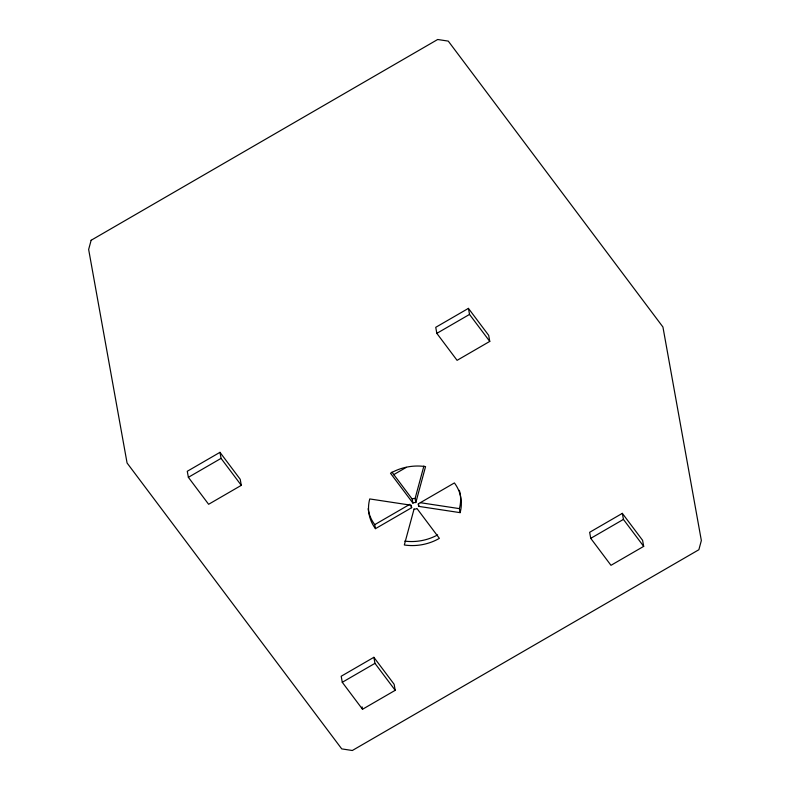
<?xml version="1.0" encoding="UTF-8"?>
<svg xmlns="http://www.w3.org/2000/svg" width="790" height="790" viewBox="0 0 790 790"><rect width="100%" height="100%" fill="white"/><g stroke="black" fill="none" stroke-linecap="round" stroke-linejoin="round"><path stroke-width="1.19" d="M415.817 502.559L425.553 466.613A46.62 39.54 -10.2 0 0 390.497 473.25L412.913 503.102A3.861 3.279 -10.2 0 1 415.817 502.559L415.096 498.529L423.884 466.06M219.976 452.334L187.279 471.275L188.366 477.318L208.619 504.287L241.306 485.346L240.219 479.303L219.976 452.334L221.062 458.378L241.306 485.346M468.431 308.376L435.744 327.317L436.831 333.36L457.084 360.339L489.77 341.399L488.684 335.355L468.431 308.376L469.527 314.42L489.77 341.399M188.366 477.318L221.062 458.378M436.831 333.36L469.527 314.42M393.499 474.78L406.297 467.364M411.304 505.679L411.669 507.694L375.477 528.658L374.756 524.629L409.882 504.287M373.877 657.31L341.191 676.25L342.277 682.293L362.521 709.262L395.217 690.322L394.131 684.278L373.877 657.31L374.964 663.353L395.217 690.322M622.342 513.362L589.646 532.302L590.742 538.346L610.986 565.314L643.682 546.374L642.596 540.33L622.342 513.362L623.429 519.405L643.682 546.374M342.277 682.293L374.964 663.353M590.742 538.346L623.429 519.405M420.389 502.707L459.395 508.622L460.126 512.651L418.68 506.37A3.861 3.279 -10.2 0 0 418.206 503.911L454.398 482.937A46.62 39.54 -10.2 0 1 460.126 512.651M391.939 472.104L412.183 499.073L412.913 503.102M418.315 504.356L418.68 506.37M362.087 706.852L362.521 709.262M412.183 499.073A3.861 3.279 -10.2 0 1 415.096 498.529M459.355 490.304A46.62 39.54 -10.2 0 1 459.395 508.622M437.621 534.909A46.62 39.54 -10.2 0 1 404.766 541.12M374.756 524.629A46.62 39.54 -10.2 0 1 368.12 508.721M375.477 528.658A46.62 39.54 -10.2 0 1 369.75 498.944L411.195 505.235A3.861 3.279 -10.2 0 0 411.669 507.694M91.136 240.269L88.648 249.452L127.072 462.999L341.734 748.89L352.32 750.5L698.864 549.731L701.352 540.548L662.929 327.001L448.266 41.11L437.68 39.5L91.136 240.269M414.059 509.046L404.322 544.981A46.62 39.54 -10.2 0 0 439.378 538.355L416.962 508.503A3.861 3.279 -10.2 0 1 414.059 509.046"/></g></svg>
